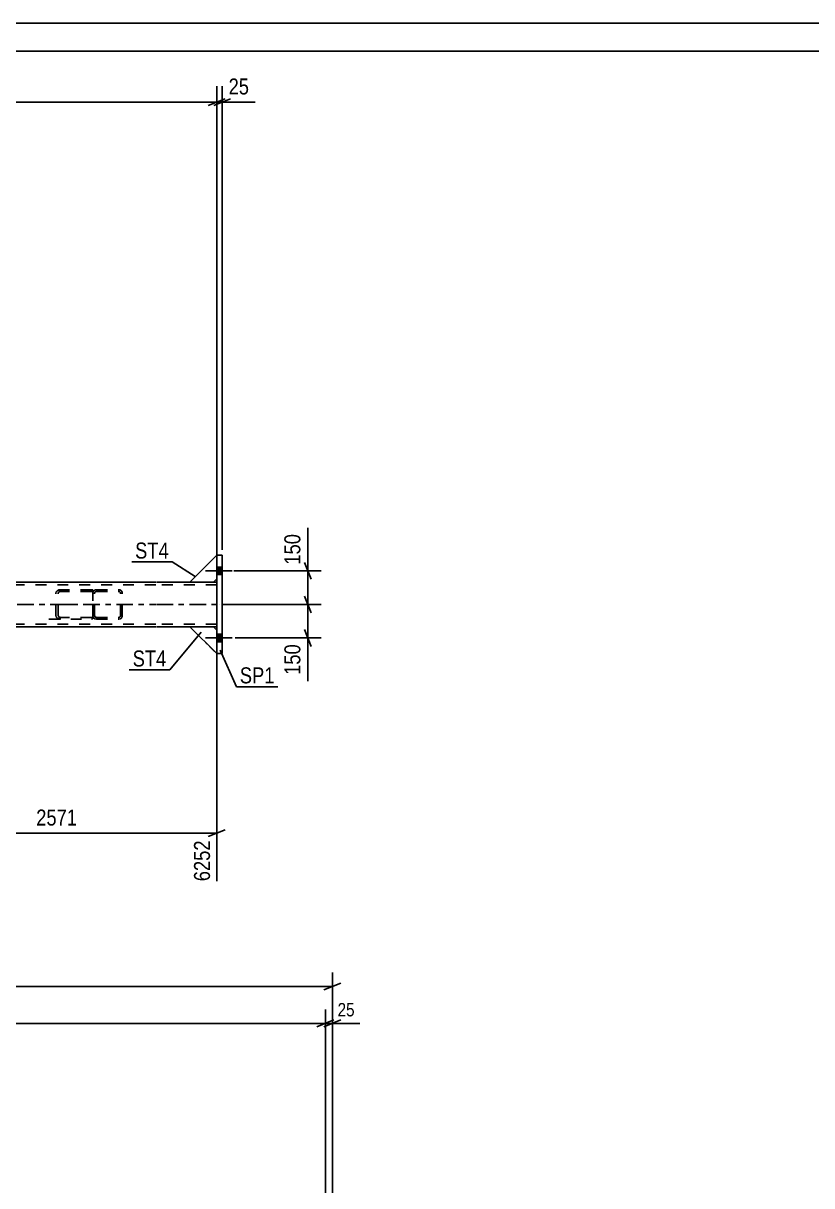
# Model space of a CAD drawing. Header units: millimetres. Extents: x -90 to 751, y -346 to 248.
# Drawn here: x 154.2 to 295.5, y 39.7 to 247.8 of the extents above; entities that cross this region are included whole.
import ezdxf

# ---------------------------------------------------------------- set-up
doc = ezdxf.new("R2010")
doc.units = ezdxf.units.MM
doc.linetypes.add('DXK_LINE_DOT2', pattern=[3.9198, 1.9599, -1.9599])
doc.linetypes.add('DXK_LINE_DOT3', pattern=[5.9187, 2.979, -0.9799, 0.9799, -0.9799])
doc.styles.add('Arial Narrow', font='ARIALN.TTF', dxfattribs={"height": 0.2})

# ---------------------------------------------------------------- blocks, each defined once
blk = doc.blocks.new('Unknown-389633021-1131')
at = {"color": 5, "linetype": 'Continuous'}
for p, q in [((750.74, 247.77), (-90.26, 247.77)), ((745.74, 242.77), (-85.26, 242.77))]:
    blk.add_line(p, q, dxfattribs=at)
blk = doc.blocks.new('Part-389633021-11571 - 11557')
at = {"color": 2, "linetype": 'Continuous'}
for p, q in [((189.89, 152.53), (188.89, 152.53)), ((188.89, 152.53), (188.89, 134.93)), ((189.89, 134.93), (189.89, 152.53)), ((189.89, 134.93), (188.89, 134.93))]:
    blk.add_line(p, q, dxfattribs=at)
at = {"color": 7, "linetype": 'DXK_LINE_DOT3'}
blk.add_line((189.39, 143.73), (189.39, 143.73), dxfattribs=at)
blk = doc.blocks.new('Part-389633021-11562 - 11557')
at = {"color": 7, "linetype": 'DXK_LINE_DOT2'}
for p, q in [((166.76, 145.98), (166.71, 145.73)), ((166.71, 141.73), (166.71, 145.73)), ((167.03, 145.73), (167.06, 145.86)), ((167.03, 141.73), (167.03, 145.73)), ((167.35, 146.37), (167.11, 146.33)), ((167.23, 146.03), (167.35, 146.05)), ((167.35, 146.37), (171.35, 146.37)), ((167.35, 146.05), (171.35, 146.05)), ((171.6, 146.33), (171.35, 146.37)), ((171.35, 146.05), (171.47, 146.03)), ((171.65, 145.86), (171.67, 145.73)), ((171.67, 141.73), (171.67, 145.73)), ((171.99, 145.73), (171.94, 145.98)), ((171.99, 141.73), (171.99, 145.73)), ((166.71, 141.73), (166.76, 141.49)), ((167.06, 141.61), (167.03, 141.73)), ((171.67, 141.73), (171.65, 141.61)), ((171.94, 141.49), (171.99, 141.73)), ((167.11, 141.14), (167.35, 141.09)), ((167.35, 141.41), (167.23, 141.44)), ((167.35, 141.41), (171.35, 141.41)), ((167.35, 141.09), (171.35, 141.09)), ((171.47, 141.44), (171.35, 141.41)), ((171.35, 141.09), (171.6, 141.14))]:
    blk.add_line(p, q, dxfattribs=at)
at = {"color": 7, "linetype": 'DXK_LINE_DOT3'}
blk.add_line((169.35, 143.73), (169.35, 143.73), dxfattribs=at)
at = {"color": 7, "linetype": 'DXK_LINE_DOT2'}
for centre, radius, start, end in [((167.35, 145.73), 0.64, 112.5, 157.5), ((167.35, 145.73), 0.32, 112.5, 157.5), ((171.35, 145.73), 0.32, 22.5, 67.5), ((171.35, 145.73), 0.64, 22.5, 67.5), ((167.35, 141.73), 0.32, 202.5, 247.5), ((171.35, 141.73), 0.32, 292.5, 337.5), ((167.35, 141.73), 0.64, 202.5, 247.5), ((171.35, 141.73), 0.64, 292.5, 337.5)]:
    blk.add_arc(centre, radius, start, end, dxfattribs=at)
blk = doc.blocks.new('Part-389633021-11597 - 11557')
at = {"color": 7, "linetype": 'DXK_LINE_DOT2'}
for p, q in [((188.29, 139.73), (184.09, 139.73)), ((184.09, 139.73), (188.89, 134.93)), ((188.89, 139.13), (188.29, 139.73)), ((188.89, 134.93), (188.89, 139.13))]:
    blk.add_line(p, q, dxfattribs=at)
at = {"color": 7, "linetype": 'DXK_LINE_DOT3'}
for p, q in [((188.89, 139.73), (184.09, 139.73)), ((184.09, 139.73), (188.89, 134.93))]:
    blk.add_line(p, q, dxfattribs=at)
blk = doc.blocks.new('Part-389633021-11598 - 11557')
at = {"color": 2, "linetype": 'Continuous'}
for p, q in [((188.29, 139.73), (184.09, 139.73)), ((184.09, 139.73), (188.89, 134.93)), ((188.89, 139.13), (188.29, 139.73))]:
    blk.add_line(p, q, dxfattribs=at)
at = {"color": 7, "linetype": 'DXK_LINE_DOT3'}
for p, q in [((188.89, 139.73), (184.09, 139.73)), ((184.09, 139.73), (188.89, 134.93))]:
    blk.add_line(p, q, dxfattribs=at)
at = {"color": 7, "linetype": 'DXK_LINE_DOT2'}
blk.add_line((188.89, 139.13), (188.89, 134.93), dxfattribs=at)
blk = doc.blocks.new('Part-389633021-11599 - 11557')
at = {"color": 7, "linetype": 'DXK_LINE_DOT2'}
for p, q in [((188.29, 139.73), (184.09, 139.73)), ((184.09, 139.73), (188.89, 134.93)), ((188.89, 139.13), (188.29, 139.73)), ((188.89, 134.93), (188.89, 139.13))]:
    blk.add_line(p, q, dxfattribs=at)
at = {"color": 7, "linetype": 'DXK_LINE_DOT3'}
for p, q in [((188.89, 139.73), (184.09, 139.73)), ((184.09, 139.73), (188.89, 134.93))]:
    blk.add_line(p, q, dxfattribs=at)
blk = doc.blocks.new('Part-389633021-11600 - 11557')
at = {"color": 7, "linetype": 'DXK_LINE_DOT2'}
for p, q in [((184.09, 147.73), (188.89, 152.53)), ((188.89, 152.53), (188.89, 148.33)), ((188.89, 148.33), (188.29, 147.73)), ((188.29, 147.73), (184.09, 147.73))]:
    blk.add_line(p, q, dxfattribs=at)
at = {"color": 7, "linetype": 'DXK_LINE_DOT3'}
for p, q in [((184.09, 147.73), (188.89, 152.53)), ((188.89, 147.73), (184.09, 147.73))]:
    blk.add_line(p, q, dxfattribs=at)
blk = doc.blocks.new('Part-389633021-11601 - 11557')
at = {"color": 2, "linetype": 'Continuous'}
for p, q in [((184.09, 147.73), (188.89, 152.53)), ((188.89, 148.33), (188.29, 147.73)), ((188.29, 147.73), (184.09, 147.73))]:
    blk.add_line(p, q, dxfattribs=at)
at = {"color": 7, "linetype": 'DXK_LINE_DOT3'}
for p, q in [((184.09, 147.73), (188.89, 152.53)), ((188.89, 147.73), (184.09, 147.73))]:
    blk.add_line(p, q, dxfattribs=at)
at = {"color": 7, "linetype": 'DXK_LINE_DOT2'}
blk.add_line((188.89, 148.33), (188.89, 152.53), dxfattribs=at)
blk = doc.blocks.new('Part-389633021-11602 - 11557')
at = {"color": 7, "linetype": 'DXK_LINE_DOT2'}
for p, q in [((184.09, 147.73), (188.89, 152.53)), ((188.89, 152.53), (188.89, 148.33)), ((188.89, 148.33), (188.29, 147.73)), ((188.29, 147.73), (184.09, 147.73))]:
    blk.add_line(p, q, dxfattribs=at)
at = {"color": 7, "linetype": 'DXK_LINE_DOT3'}
for p, q in [((184.09, 147.73), (188.89, 152.53)), ((188.89, 147.73), (184.09, 147.73))]:
    blk.add_line(p, q, dxfattribs=at)
blk = doc.blocks.new('Part-389633021-11616 - 11557')
at = {"color": 7, "linetype": 'DXK_LINE_DOT2'}
for p, q in [((166.46, 146.37), (158.82, 146.37)), ((166.46, 146.05), (158.82, 146.05)), ((160.15, 145.98), (160.09, 145.73)), ((160.09, 141.73), (160.09, 145.73)), ((160.52, 145.73), (160.56, 145.86)), ((160.52, 141.73), (160.52, 145.73)), ((160.96, 146.37), (160.63, 146.33)), ((160.8, 146.03), (160.96, 146.05)), ((166.46, 146.37), (166.71, 146.34)), ((166.46, 146.05), (166.62, 146.03)), ((166.62, 146.03), (166.71, 145.99)), ((166.71, 146.34), (166.71, 141.13)), ((160.09, 141.73), (160.15, 141.49)), ((160.56, 141.61), (160.52, 141.73)), ((166.46, 141.41), (158.82, 141.41)), ((158.82, 141.09), (166.46, 141.09)), ((160.63, 141.14), (160.96, 141.09)), ((160.96, 141.41), (160.8, 141.44)), ((166.62, 141.44), (166.46, 141.41)), ((166.46, 141.09), (166.71, 141.13)), ((166.71, 141.48), (166.62, 141.44))]:
    blk.add_line(p, q, dxfattribs=at)
at = {"color": 7, "linetype": 'DXK_LINE_DOT3'}
blk.add_line((161.57, 143.73), (163.71, 143.73), dxfattribs=at)
at = {"color": 7, "linetype": 'DXK_LINE_DOT2'}
for centre, radius, start, end in [((160.83, 145.55), 0.802, 104.5547, 147.5896), ((160.9, 145.64), 0.401, 104.5547, 147.5896), ((160.9, 141.83), 0.401, 212.4104, 255.4453), ((160.83, 141.92), 0.802, 212.4104, 255.4453)]:
    blk.add_arc(centre, radius, start, end, dxfattribs=at)
blk = doc.blocks.new('Part-389633021-11619 - 11557')
at = {"color": 2, "linetype": 'Continuous'}
for p, q in [((30.41, 147.73), (29.81, 147.73)), ((29.81, 140.69), (29.81, 146.77)), ((40.61, 147.73), (34.61, 147.73)), ((177.99, 147.73), (40.71, 147.73)), ((184.09, 147.73), (178.09, 147.73)), ((188.89, 147.73), (188.29, 147.73)), ((188.89, 146.77), (188.89, 140.69)), ((30.41, 139.73), (29.81, 139.73)), ((40.61, 139.73), (34.61, 139.73)), ((80.72, 139.73), (40.71, 139.73)), ((107.35, 139.73), (87.13, 139.73)), ((131.57, 139.73), (111.35, 139.73)), ((177.99, 139.73), (137.99, 139.73)), ((184.09, 139.73), (178.09, 139.73)), ((188.89, 139.73), (188.29, 139.73))]:
    blk.add_line(p, q, dxfattribs=at)
at = {"color": 7, "linetype": 'DXK_LINE_DOT2'}
for p, q in [((29.81, 147.73), (29.81, 146.77)), ((29.81, 147.73), (29.81, 147.45)), ((40.61, 147.25), (29.81, 147.25)), ((34.61, 147.73), (30.41, 147.73)), ((177.99, 147.25), (40.71, 147.25)), ((188.89, 147.25), (178.09, 147.25)), ((188.29, 147.73), (184.09, 147.73)), ((188.89, 147.73), (188.89, 146.77)), ((188.89, 147.73), (188.89, 147.45)), ((29.81, 139.73), (29.81, 140.69)), ((40.61, 140.21), (29.81, 140.21)), ((34.61, 139.73), (30.41, 139.73)), ((177.99, 140.21), (40.71, 140.21)), ((87.13, 139.73), (80.72, 139.73)), ((111.35, 139.73), (107.35, 139.73)), ((137.99, 139.73), (131.57, 139.73)), ((188.89, 140.21), (178.09, 140.21)), ((188.29, 139.73), (184.09, 139.73)), ((188.89, 139.73), (188.89, 140.69))]:
    blk.add_line(p, q, dxfattribs=at)
at = {"color": 7, "linetype": 'DXK_LINE_DOT3'}
for p, q in [((29.81, 143.73), (40.61, 143.73)), ((40.71, 143.73), (177.99, 143.73)), ((178.09, 143.73), (188.89, 143.73))]:
    blk.add_line(p, q, dxfattribs=at)
blk = doc.blocks.new('Bolt-389633021-11639 - 11557')
at = {"linetype": 'Continuous'}
for points in [[(188.89, 150.39), (188.89, 149.07), (189.89, 149.07), (189.89, 150.39)], [(188.89, 150.39), (188.89, 149.07), (189.89, 149.07), (189.89, 150.39)], [(188.89, 138.39), (188.89, 137.07), (189.89, 137.07), (189.89, 138.39)], [(188.89, 138.39), (188.89, 137.07), (189.89, 137.07), (189.89, 138.39)]]:
    blk.add_hatch(color=1, dxfattribs=at).paths.add_polyline_path(points)
at = {"color": 1, "linetype": 'Continuous'}
for p, q in [((189.89, 150.39), (188.89, 150.39)), ((189.89, 150.39), (188.89, 150.39)), ((191.65, 149.73), (186.89, 149.73)), ((191.65, 149.73), (186.89, 149.73)), ((189.89, 149.07), (188.89, 149.07)), ((189.89, 149.07), (188.89, 149.07)), ((191.65, 137.73), (186.89, 137.73)), ((191.65, 137.73), (186.89, 137.73)), ((189.89, 138.39), (188.89, 138.39)), ((189.89, 138.39), (188.89, 138.39)), ((189.89, 137.07), (188.89, 137.07)), ((189.89, 137.07), (188.89, 137.07))]:
    blk.add_line(p, q, dxfattribs=at)
blk = doc.blocks.new('StraightDimension-389633021-10928 - 3137')
at = {"color": 7, "linetype": 'Continuous'}
for p, q in [((208.35, 8.5), (208.35, 71.25)), ((209.6, 8.5), (209.6, 71.25)), ((206.85, 68.15), (209.85, 69.35)), ((211.1, 69.35), (208.1, 68.15)), ((208.35, 68.75), (209.6, 68.75))]:
    blk.add_line(p, q, dxfattribs=at)
at = {"color": 0}
blk.add_wipeout([(214.08, 69.5), (214.08, 73), (210.04, 73), (210.04, 69.5)], dxfattribs=at)
at = {"color": 7, "linetype": 'Continuous'}
blk.add_line((209.6, 68.75), (214.52, 68.75), dxfattribs=at)
blk.add_line((209.6, 68.75), (214.52, 68.75), dxfattribs=at)
at = {"color": 3, "style": 'Arial Narrow'}
blk.add_text('25', height=2.386, dxfattribs=at).set_placement((210.54, 70))
blk = doc.blocks.new('StraightDimension-389633021-3600 - 3137')
at = {"color": 7, "linetype": 'Continuous'}
for p, q in [((-1.7, 8.5), (-1.7, 77.84)), ((209.6, 8.5), (209.6, 77.84)), ((-0.2, 75.94), (-3.2, 74.74)), ((-1.7, 75.34), (209.6, 75.34)), ((208.1, 74.74), (211.1, 75.94))]:
    blk.add_line(p, q, dxfattribs=at)
at = {"color": 0}
blk.add_wipeout([(107.5, 76.09), (107.5, 79.59), (100.4, 79.59), (100.4, 76.09)], dxfattribs=at)
at = {"color": 3, "style": 'Arial Narrow'}
blk.add_text('6302', height=2.386, dxfattribs=at).set_placement((100.9, 76.59))
blk = doc.blocks.new('StraightDimension-389633021-10929 - 3137')
at = {"color": 7, "linetype": 'Continuous'}
for p, q in [((-0.45, 8.5), (-0.45, 71.25)), ((208.35, 8.5), (208.35, 71.25)), ((1.05, 69.35), (-1.95, 68.15)), ((-0.45, 68.75), (208.35, 68.75)), ((206.85, 68.15), (209.85, 69.35))]:
    blk.add_line(p, q, dxfattribs=at)
at = {"color": 0}
blk.add_wipeout([(107.5, 69.5), (107.5, 73), (100.4, 73), (100.4, 69.5)], dxfattribs=at)
at = {"color": 3, "style": 'Arial Narrow'}
blk.add_text('6252', height=2.386, dxfattribs=at).set_placement((100.9, 70))
blk = doc.blocks.new('StraightDimension-389633021-14874 - 11557')
at = {"color": 7, "linetype": 'Continuous'}
for p, q in [((188.89, 148.73), (188.89, 236.52)), ((189.89, 153.53), (189.89, 236.52)), ((187.39, 233.07), (190.39, 234.27)), ((191.39, 234.27), (188.39, 233.07)), ((188.89, 233.67), (189.89, 233.67))]:
    blk.add_line(p, q, dxfattribs=at)
at = {"color": 0}
blk.add_wipeout([(195.27, 234.42), (195.27, 238.62), (190.42, 238.62), (190.42, 234.42)], dxfattribs=at)
at = {"color": 7, "linetype": 'Continuous'}
blk.add_line((189.89, 233.67), (195.8, 233.67), dxfattribs=at)
blk.add_line((189.89, 233.67), (195.8, 233.67), dxfattribs=at)
at = {"color": 3, "style": 'Arial Narrow'}
blk.add_text('25', height=2.863, dxfattribs=at).set_placement((191.02, 235.02))
blk = doc.blocks.new('StraightDimension-389633021-14875 - 11557')
at = {"color": 7, "linetype": 'Continuous'}
for p, q in [((107.35, 178.71), (107.35, 236.52)), ((188.89, 148.73), (188.89, 236.52)), ((108.85, 234.27), (105.85, 233.07)), ((107.35, 233.67), (188.89, 233.67)), ((187.39, 233.07), (190.39, 234.27))]:
    blk.add_line(p, q, dxfattribs=at)
at = {"color": 0}
blk.add_wipeout([(152.38, 234.42), (152.38, 238.62), (143.87, 238.62), (143.87, 234.42)], dxfattribs=at)
at = {"color": 3, "style": 'Arial Narrow'}
blk.add_text('3177', height=2.863, dxfattribs=at).set_placement((144.47, 235.02))
blk = doc.blocks.new('StraightDimension-389633021-14347 - 11557')
at = {"color": 7, "linetype": 'Continuous'}
for p, q in [((188.89, 138.73), (188.89, 94.19)), ((131.57, 131.97), (131.57, 94.19)), ((133.07, 103.41), (130.07, 102.21)), ((131.57, 102.81), (188.89, 102.81)), ((187.39, 102.21), (190.39, 103.41))]:
    blk.add_line(p, q, dxfattribs=at)
at = {"color": 0}
blk.add_wipeout([(164.49, 103.56), (164.49, 107.76), (155.97, 107.76), (155.97, 103.56)], dxfattribs=at)
at = {"color": 0, "linetype": 'Continuous'}
blk.add_wipeout([(188.29, 102.11), (184.09, 102.11), (184.09, 93.59), (188.29, 93.59)], dxfattribs=at)
at = {"color": 3, "style": 'Arial Narrow'}
blk.add_text('2571', height=2.863, dxfattribs=at).set_placement((156.57, 104.16))
at = {"color": 3, "linetype": 'Continuous', "style": 'Arial Narrow'}
blk.add_text('6252', height=2.863, rotation=90.0002, dxfattribs=at).set_placement((187.69, 94.19))
blk = doc.blocks.new('StraightDimension-389633021-25193 - 11557')
at = {"color": 7, "linetype": 'Continuous'}
for p, q in [((204.62, 151.23), (205.82, 148.23)), ((191.94, 149.73), (207.62, 149.73)), ((205.22, 143.73), (205.22, 149.73)), ((189.89, 143.73), (207.62, 143.73)), ((205.82, 142.23), (204.62, 145.23))]:
    blk.add_line(p, q, dxfattribs=at)
at = {"color": 0}
blk.add_wipeout([(204.47, 156.94), (200.27, 156.94), (200.27, 150.26), (204.47, 150.26)], dxfattribs=at)
at = {"color": 7, "linetype": 'Continuous'}
blk.add_line((205.22, 149.73), (205.22, 157.47), dxfattribs=at)
blk.add_line((205.22, 149.73), (205.22, 157.47), dxfattribs=at)
at = {"color": 3, "style": 'Arial Narrow'}
blk.add_text('150', height=2.863, rotation=90.0002, dxfattribs=at).set_placement((203.87, 150.86))
blk = doc.blocks.new('StraightDimension-389633021-25194 - 11557')
at = {"color": 7, "linetype": 'Continuous'}
for p, q in [((189.89, 143.73), (207.62, 143.73)), ((204.62, 145.23), (205.82, 142.23)), ((205.22, 137.73), (205.22, 143.73)), ((192.22, 137.73), (207.62, 137.73)), ((205.82, 136.23), (204.62, 139.23))]:
    blk.add_line(p, q, dxfattribs=at)
at = {"color": 0}
blk.add_wipeout([(204.47, 137.21), (200.27, 137.21), (200.27, 130.53), (204.47, 130.53)], dxfattribs=at)
at = {"color": 7, "linetype": 'Continuous'}
blk.add_line((205.22, 137.73), (205.22, 130), dxfattribs=at)
blk.add_line((205.22, 137.73), (205.22, 130), dxfattribs=at)
at = {"color": 3, "style": 'Arial Narrow'}
blk.add_text('150', height=2.863, rotation=90.0002, dxfattribs=at).set_placement((203.87, 131.13))
blk = doc.blocks.new('Mark-389633021-13918 - 11557')
at = {"color": 0}
blk.add_wipeout([(179.87, 132.63), (179.87, 135.63), (173.84, 135.63), (173.84, 132.63)], dxfattribs=at)
blk.add_wipeout([(179.87, 132.63), (179.87, 135.63), (173.84, 135.63), (173.84, 132.63)], dxfattribs=at)
at = {"color": 30, "linetype": 'Continuous'}
for p in [(186.12, 138.76), (173.24, 132.03)]:
    blk.add_line(p, (180.47, 132.03), dxfattribs=at)
at = {"color": 3, "style": 'Arial Narrow'}
blk.add_text('ST4', height=2.863, dxfattribs=at).set_placement((173.84, 132.63))
blk = doc.blocks.new('Mark-389633021-13938 - 11557')
at = {"color": 0}
blk.add_wipeout([(180.3, 151.95), (180.3, 154.95), (174.28, 154.95), (174.28, 151.95)], dxfattribs=at)
blk.add_wipeout([(180.3, 151.95), (180.3, 154.95), (174.28, 154.95), (174.28, 151.95)], dxfattribs=at)
at = {"color": 30, "linetype": 'Continuous'}
for p in [(173.68, 151.35), (185.06, 148.71)]:
    blk.add_line(p, (180.9, 151.35), dxfattribs=at)
at = {"color": 3, "style": 'Arial Narrow'}
blk.add_text('ST4', height=2.863, dxfattribs=at).set_placement((174.28, 151.95))
blk = doc.blocks.new('Mark-389633021-13915 - 11557')
at = {"color": 0}
blk.add_wipeout([(199.24, 129.61), (199.24, 132.61), (193.03, 132.61), (193.03, 129.61)], dxfattribs=at)
blk.add_wipeout([(199.24, 129.61), (199.24, 132.61), (193.03, 132.61), (193.03, 129.61)], dxfattribs=at)
at = {"color": 30, "linetype": 'Continuous'}
for p, q in [((189.54, 135.54), (192.43, 129.01)), ((192.43, 129.01), (199.84, 129.01))]:
    blk.add_line(p, q, dxfattribs=at)
at = {"color": 3, "style": 'Arial Narrow'}
blk.add_text('SP1', height=2.863, dxfattribs=at).set_placement((193.03, 129.61))

msp = doc.modelspace()

# ---------------------------------------------------------------- block references
for name in ['Unknown-389633021-1131', 'Part-389633021-11600 - 11557', 'Part-389633021-11601 - 11557', 'Part-389633021-11602 - 11557', 'Part-389633021-11571 - 11557', 'Bolt-389633021-11639 - 11557', 'Part-389633021-11619 - 11557', 'Part-389633021-11616 - 11557', 'Part-389633021-11562 - 11557', 'Part-389633021-11597 - 11557', 'Part-389633021-11598 - 11557', 'Part-389633021-11599 - 11557']:
    msp.add_blockref(name, (0, 0))

# ---------------------------------------------------------------- next in the draw order: block references
for name in ['StraightDimension-389633021-14874 - 11557', 'StraightDimension-389633021-14347 - 11557', 'StraightDimension-389633021-10928 - 3137']:
    msp.add_blockref(name, (0, 0))

# ---------------------------------------------------------------- next in the draw order: block references
for name in ['StraightDimension-389633021-14875 - 11557', 'Mark-389633021-13918 - 11557', 'StraightDimension-389633021-3600 - 3137']:
    msp.add_blockref(name, (0, 0))

# ---------------------------------------------------------------- next in the draw order: block references
for name in ['StraightDimension-389633021-25193 - 11557', 'Mark-389633021-13938 - 11557', 'StraightDimension-389633021-10929 - 3137']:
    msp.add_blockref(name, (0, 0))

# ---------------------------------------------------------------- next in the draw order: block references
msp.add_blockref('StraightDimension-389633021-25194 - 11557', (0, 0))

# ---------------------------------------------------------------- next in the draw order: block references
msp.add_blockref('Mark-389633021-13915 - 11557', (0, 0))

doc.saveas('drawing.dxf')
